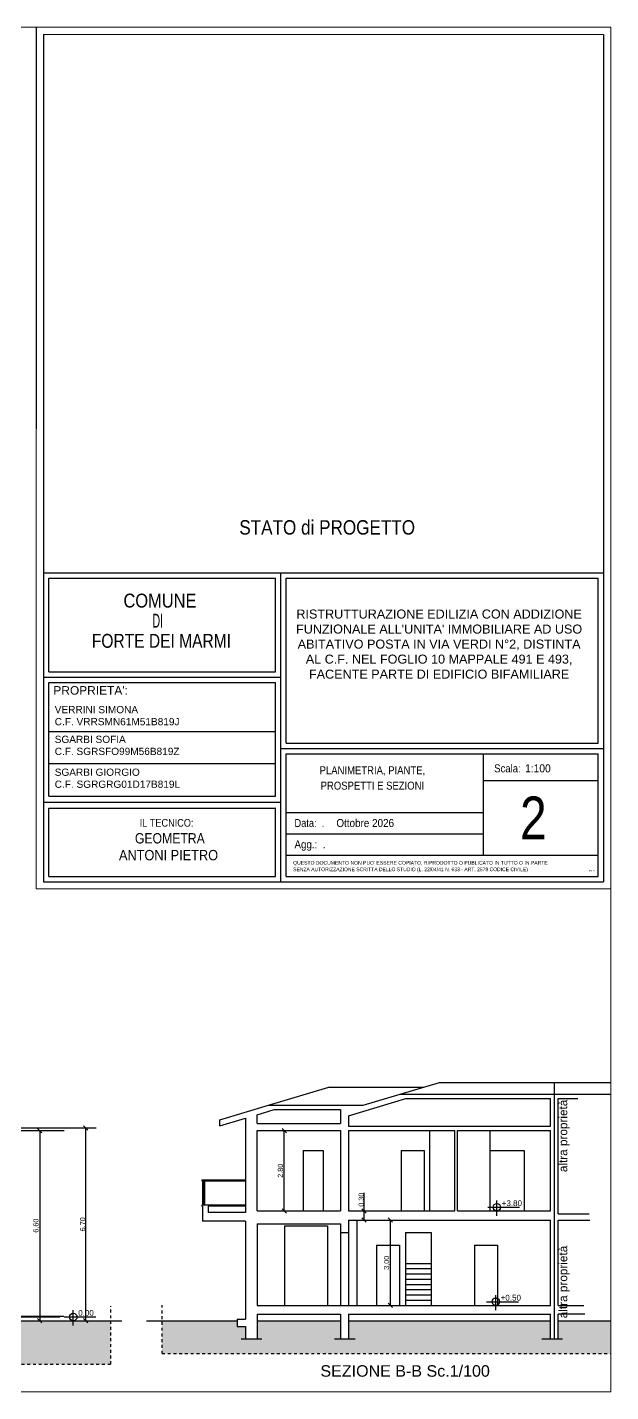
# Model space of a CAD drawing. Header units: millimetres. Extents: x 2002 to 2114, y 811 to 859.
# Drawn here: x 2093.72 to 2114.04, y 811.09 to 858.6 of the extents above; entities that cross this region are included whole.
import ezdxf
from ezdxf.enums import TextEntityAlignment as Align

# ---------------------------------------------------------------- set-up
doc = ezdxf.new("R2010")
doc.units = ezdxf.units.MM
doc.header["$LTSCALE"] = 0.04
doc.linetypes.add('JIS_02_1.2', pattern=[2.5, 1.25, -1.25])
for name, color, linetype in [('0-2', 1, 'Continuous'), ('0.3', 1, 'Continuous'), ('02', 1, 'Continuous'), ('ASSI-PIL', 6, 'Continuous')]:
    doc.layers.add(name, color=color, linetype=linetype)
doc.layers.add('0_Num_Penna__10', color=1, linetype='Continuous', lineweight=13)
doc.layers.add('CLINEA', color=4, linetype='Continuous', true_color=0x00ffff, plot=False, transparency=0.4)
doc.styles.get("Standard").update_dxf_attribs({"font": 'arial.ttf'})
doc.dimstyles.new('piee', dxfattribs={"dimtxt": 0.18, "dimasz": 0.15, "dimexe": 1.25, "dimexo": 0.625, "dimgap": 0.01, "dimtad": 1, "dimzin": 1, "dimtxsty": 'Standard', "dimblk": 'OBLIQUE', "dimcen": 2.5, "dimse1": 1, "dimse2": 1, "dimadec": 0, "dimazin": 0, "dimtfac": 1, "dimtmove": 0, "dimatfit": 3, "dimldrblk": 'OBLIQUE', "dimfxl": 1, "dimarcsym": 0})

# ---------------------------------------------------------------- blocks, each defined once
blk = doc.blocks.new('_Oblique')
at = {"color": 0, "linetype": 'ByBlock', "lineweight": -2}
blk.add_line((-0.5, -0.5), (0.5, 0.5), dxfattribs=at)
blk = doc.blocks.new('*D2165')
at = {"layer": 'ASSI-PIL', "color": 0, "lineweight": -2}
blk.add_line((2094.158, 820.187), (2094.158, 813.567), dxfattribs=at)
at = {"layer": 'Defpoints', "color": 0}
for p in [(2091.718, 820.187), (2086.878, 813.567), (2094.158, 813.567)]:
    blk.add_point(p, dxfattribs=at)
at = {"layer": 'ASSI-PIL', "color": 0, "lineweight": -2, "xscale": 0.15, "yscale": 0.15, "zscale": 0.15}
for p, rotation in [((2094.158, 820.187), 90), ((2094.158, 813.567), 270)]:
    blk.add_blockref('_Oblique', p, dxfattribs=dict(at, rotation=rotation))
at = {"layer": 'ASSI-PIL', "color": 0, "insert": (2094.04, 816.877), "char_height": 0.18, "attachment_point": 5, "rotation": 90}
blk.add_mtext('6,60', dxfattribs=at)
blk = doc.blocks.new('*D2170')
at = {"layer": 'ASSI-PIL', "color": 0, "lineweight": -2}
blk.add_line((2106.366, 814.097), (2106.366, 817.067), dxfattribs=at)
at = {"layer": 'Defpoints', "color": 0}
for p in [(2106.366, 817.067), (2108.286, 817.067), (2108.286, 814.097)]:
    blk.add_point(p, dxfattribs=at)
at = {"layer": 'ASSI-PIL', "color": 0, "lineweight": -2, "xscale": 0.15, "yscale": 0.15, "zscale": 0.15}
for p, rotation in [((2106.366, 817.067), 90), ((2106.366, 814.097), 270)]:
    blk.add_blockref('_Oblique', p, dxfattribs=dict(at, rotation=rotation))
at = {"layer": 'ASSI-PIL', "color": 0, "insert": (2106.248, 815.582), "char_height": 0.18, "attachment_point": 5, "rotation": 90}
blk.add_mtext('3,00', dxfattribs=at)
blk = doc.blocks.new('*D2171')
at = {"layer": 'ASSI-PIL', "color": 0, "lineweight": -2}
blk.add_line((2095.755, 820.281), (2095.755, 813.567), dxfattribs=at)
at = {"layer": 'Defpoints', "color": 0}
for p in [(2091.742, 820.281), (2095.755, 813.567), (2097.019, 813.567)]:
    blk.add_point(p, dxfattribs=at)
at = {"layer": 'ASSI-PIL', "color": 0, "lineweight": -2, "xscale": 0.15, "yscale": 0.15, "zscale": 0.15}
for p, rotation in [((2095.755, 820.281), 90), ((2095.755, 813.567), 270)]:
    blk.add_blockref('_Oblique', p, dxfattribs=dict(at, rotation=rotation))
at = {"layer": 'ASSI-PIL', "color": 0, "insert": (2095.653, 816.924), "char_height": 0.18, "attachment_point": 5, "rotation": 90}
blk.add_mtext('6.70', dxfattribs=at)
blk = doc.blocks.new('*D2205')
at = {"layer": 'ASSI-PIL', "color": 0, "lineweight": -2}
for p, q in [((2105.451, 817.387), (2105.451, 818.023)), ((2105.451, 817.067), (2105.451, 817.387))]:
    blk.add_line(p, q, dxfattribs=at)
at = {"layer": 'Defpoints', "color": 0}
for p in [(2104.906, 817.387), (2105.451, 817.387), (2104.906, 817.067)]:
    blk.add_point(p, dxfattribs=at)
at = {"layer": 'ASSI-PIL', "color": 0, "lineweight": -2, "xscale": 0.15, "yscale": 0.15, "zscale": 0.15}
for p, rotation in [((2105.451, 817.387), 90), ((2105.451, 817.067), 270)]:
    blk.add_blockref('_Oblique', p, dxfattribs=dict(at, rotation=rotation))
at = {"layer": 'ASSI-PIL', "color": 0, "insert": (2105.349, 817.78), "char_height": 0.18, "attachment_point": 5, "rotation": 90}
blk.add_mtext('0.30', dxfattribs=at)
blk = doc.blocks.new('*D2206')
at = {"layer": 'ASSI-PIL', "color": 0, "lineweight": -2}
blk.add_line((2102.671, 817.387), (2102.671, 820.187), dxfattribs=at)
at = {"layer": 'Defpoints', "color": 0}
for p in [(2102.671, 820.187), (2103.061, 820.187), (2103.061, 817.387)]:
    blk.add_point(p, dxfattribs=at)
at = {"layer": 'ASSI-PIL', "color": 0, "lineweight": -2, "xscale": 0.15, "yscale": 0.15, "zscale": 0.15}
for p, rotation in [((2102.671, 820.187), 90), ((2102.671, 817.387), 270)]:
    blk.add_blockref('_Oblique', p, dxfattribs=dict(at, rotation=rotation))
at = {"layer": 'ASSI-PIL', "color": 0, "insert": (2102.553, 818.787), "char_height": 0.18, "attachment_point": 5, "rotation": 90}
blk.add_mtext('2,80', dxfattribs=at)

msp = doc.modelspace()

# ---------------------------------------------------------------- hatches: boundary and pattern name
at = {"layer": '0_Num_Penna__10'}
h = msp.add_hatch(dxfattribs=at)
h.set_pattern_fill('EARTH', color=256, scale=0.04, angle=45, style=0)
h.set_pattern_definition([(45, (629.79745, -163.279), (0, 0.359210245), [0.254, -0.254]), (45, (629.7301, -163.21165), (0, 0.359210245), [0.254, -0.254]), (45, (629.66275, -163.1443), (0, 0.359210245), [0.254, -0.254]), (135, (629.66275, -163.0994), (-0.359210245, 4e-17), [0.254, -0.254]), (135, (629.7301, -163.03205), (-0.359210245, 4e-17), [0.254, -0.254]), (135, (629.79745, -162.9647), (-0.359210245, 4e-17), [0.254, -0.254])])
h.paths.add_polyline_path([(2096.627, 812.052), (2096.627, 813.567), (2091.742, 813.567), (2091.742, 812.937), (2091.462, 812.937), (2091.462, 813.567), (2084.302, 813.567), (2084.302, 813.267), (2083.002, 813.267), (2083.002, 812.937), (2082.722, 812.937), (2082.722, 813.567), (2075.724, 813.567), (2075.724, 812.052)])
h = msp.add_hatch(dxfattribs=at)
h.set_pattern_fill('EARTH', color=256, scale=0.04, angle=45, style=0)
h.set_pattern_definition([(45, (623.29856, -101.9275), (0, 0.359210245), [0.254, -0.254]), (45, (623.2312, -101.86016), (0, 0.359210245), [0.254, -0.254]), (45, (623.16386, -101.7928), (0, 0.359210245), [0.254, -0.254]), (135, (623.16386, -101.7479), (-0.359210245, 4e-17), [0.254, -0.254]), (135, (623.2312, -101.68055), (-0.359210245, 4e-17), [0.254, -0.254]), (135, (623.29856, -101.6132), (-0.359210245, 4e-17), [0.254, -0.254])])
h.paths.add_polyline_path([(2098.414, 812.421), (2114.037, 812.421), (2114.037, 813.567), (2112.206, 813.567), (2112.206, 812.937), (2111.946, 812.937), (2111.946, 813.567), (2104.906, 813.567), (2104.906, 812.937), (2104.626, 812.937), (2104.626, 813.567), (2101.726, 813.567), (2101.726, 812.937), (2101.326, 812.937), (2101.326, 813.367), (2101.026, 813.367), (2101.026, 813.567), (2098.414, 813.567)])

# ---------------------------------------------------------------- linework, layer by layer
for p, q in [((2105.422, 821.065), (2106.704, 821.449)), ((2106.704, 821.449), (2112.076, 821.449)), ((2100.426, 820.556), (2102.122, 821.065)), ((2102.122, 821.065), (2105.422, 821.065)), ((2104.906, 820.701), (2106.9, 821.299)), ((2106.9, 821.299), (2111.946, 821.299)), ((2111.946, 820.337), (2111.946, 821.299)), ((2100.426, 820.347), (2101.326, 820.617)), ((2100.426, 820.347), (2100.426, 820.556)), ((2101.326, 820.617), (2101.326, 817.337)), ((2101.726, 820.737), (2102.318, 820.915)), ((2101.726, 820.437), (2101.726, 820.737)), ((2102.318, 820.915), (2104.626, 820.915)), ((2104.626, 820.915), (2104.626, 820.437)), ((2104.906, 820.701), (2104.906, 820.337)), ((2101.726, 820.437), (2104.626, 820.437)), ((2101.726, 820.187), (2104.626, 820.187)), ((2101.726, 817.387), (2101.726, 820.187)), ((2104.626, 820.187), (2104.626, 817.387)), ((2104.906, 820.337), (2111.946, 820.337)), ((2104.906, 820.187), (2104.906, 817.387)), ((2104.906, 820.187), (2108.606, 820.187)), ((2108.606, 817.387), (2108.606, 820.187)), ((2108.706, 817.387), (2108.706, 820.187)), ((2108.706, 820.187), (2111.946, 820.187)), ((2111.946, 817.387), (2111.946, 820.187)), ((2099.796, 817.587), (2099.796, 817.557)), ((2100.056, 817.587), (2099.796, 817.587)), ((2099.826, 817.557), (2099.796, 817.557)), ((2099.826, 817.557), (2099.826, 817.037)), ((2100.026, 817.557), (2100.026, 817.337)), ((2100.056, 817.557), (2100.026, 817.557)), ((2101.326, 817.337), (2100.026, 817.337)), ((2100.056, 817.587), (2100.056, 817.557)), ((2101.726, 817.387), (2104.626, 817.387)), ((2104.906, 817.387), (2108.606, 817.387)), ((2108.706, 817.387), (2111.946, 817.387)), ((2101.326, 817.037), (2099.826, 817.037)), ((2101.326, 817.037), (2101.326, 813.617)), ((2101.726, 816.937), (2101.726, 814.097)), ((2101.726, 816.937), (2104.626, 816.937)), ((2104.626, 816.937), (2104.626, 816.637)), ((2104.906, 817.067), (2111.946, 817.067)), ((2104.906, 817.067), (2104.906, 816.637)), ((2111.946, 814.097), (2111.946, 817.067)), ((2104.626, 816.637), (2104.906, 816.637)), ((2101.726, 814.097), (2111.946, 814.097)), ((2091.742, 813.567), (2097.019, 813.567)), ((2097.871, 813.567), (2101.026, 813.567)), ((2101.026, 813.617), (2101.026, 813.367)), ((2101.026, 813.617), (2101.326, 813.617)), ((2101.026, 813.367), (2101.326, 813.367)), ((2101.326, 813.367), (2101.326, 812.937)), ((2101.726, 813.797), (2104.626, 813.797)), ((2101.726, 813.797), (2101.726, 812.937)), ((2101.726, 813.567), (2104.626, 813.567)), ((2104.626, 813.797), (2104.626, 812.937)), ((2104.906, 813.797), (2104.906, 812.937)), ((2104.906, 813.797), (2111.946, 813.797)), ((2104.906, 813.567), (2111.946, 813.567)), ((2111.946, 812.937), (2111.946, 813.797))]:
    msp.add_line(p, q)
at = {"layer": '0-2'}
for p, q in [((2094.287, 858.352), (2094.287, 828.852)), ((2113.787, 858.352), (2113.787, 828.852)), ((2094.287, 839.607), (2113.787, 839.607)), ((2094.287, 828.852), (2113.787, 828.852)), ((2109.827, 820.187), (2109.827, 817.387)), ((2103.326, 819.487), (2103.326, 817.387)), ((2103.326, 819.487), (2104.026, 819.487)), ((2104.026, 819.487), (2104.026, 817.387)), ((2106.736, 819.487), (2107.536, 819.487)), ((2106.736, 819.487), (2106.736, 817.387)), ((2107.536, 819.487), (2107.536, 817.387)), ((2109.827, 819.487), (2111.026, 819.487)), ((2111.026, 819.487), (2111.026, 817.387)), ((2099.796, 818.467), (2099.796, 818.437)), ((2099.796, 818.467), (2101.326, 818.467)), ((2099.796, 818.437), (2101.326, 818.437)), ((2099.826, 818.437), (2099.826, 817.587)), ((2099.883, 817.587), (2099.883, 818.437)), ((2099.908, 817.587), (2099.908, 818.437)), ((2101.326, 817.587), (2100.056, 817.587)), ((2101.326, 817.557), (2100.056, 817.557)), ((2102.676, 816.867), (2102.676, 814.097)), ((2102.676, 816.867), (2104.176, 816.867)), ((2104.176, 816.867), (2104.176, 814.097)), ((2105.206, 814.097), (2105.206, 817.067)), ((2104.626, 816.637), (2104.626, 814.097)), ((2104.906, 816.637), (2104.906, 814.097)), ((2106.886, 816.637), (2106.886, 814.097)), ((2107.786, 816.637), (2107.786, 814.097)), ((2105.886, 816.197), (2105.886, 814.097)), ((2105.886, 816.197), (2106.686, 816.197)), ((2106.686, 816.197), (2106.686, 814.097)), ((2109.296, 816.197), (2109.296, 814.097)), ((2109.296, 816.197), (2110.096, 816.197)), ((2110.096, 816.197), (2110.096, 814.097)), ((2106.886, 815.563), (2107.786, 815.563)), ((2106.886, 815.38), (2107.786, 815.38)), ((2106.886, 815.197), (2107.786, 815.197)), ((2106.886, 815.013), (2107.786, 815.013)), ((2106.886, 814.83), (2107.786, 814.83)), ((2106.886, 814.647), (2107.786, 814.647)), ((2106.886, 814.464), (2107.786, 814.464)), ((2106.886, 814.28), (2107.786, 814.28)), ((2092.042, 813.727), (2094.995, 813.727)), ((2092.042, 813.697), (2094.857, 813.697))]:
    msp.add_line(p, q, dxfattribs=at)
at = {"layer": '0-2', "linetype": 'Continuous'}
for p, q in [((2102.549, 828.852), (2102.549, 839.607)), ((2094.472, 839.421), (2102.363, 839.421)), ((2094.472, 836.159), (2094.472, 839.421)), ((2102.363, 836.159), (2102.363, 839.421)), ((2102.734, 839.421), (2113.601, 839.421)), ((2102.734, 833.681), (2102.734, 839.421)), ((2113.601, 833.681), (2113.601, 839.421)), ((2094.472, 836.159), (2102.363, 836.159)), ((2094.287, 835.974), (2102.549, 835.974)), ((2094.472, 835.788), (2102.363, 835.788)), ((2094.472, 831.831), (2094.472, 835.788)), ((2102.363, 831.831), (2102.363, 835.788)), ((2094.472, 834.078), (2102.363, 834.078)), ((2102.549, 833.495), (2113.787, 833.495)), ((2102.734, 833.681), (2113.601, 833.681)), ((2102.734, 833.309), (2113.601, 833.309)), ((2102.734, 829.038), (2102.734, 833.309)), ((2109.608, 829.781), (2109.608, 833.309)), ((2113.601, 829.038), (2113.601, 833.309)), ((2094.472, 832.973), (2102.363, 832.973)), ((2109.608, 832.381), (2113.601, 832.381)), ((2094.287, 831.62), (2102.549, 831.62)), ((2094.472, 831.831), (2102.363, 831.831)), ((2094.472, 831.409), (2102.358, 831.409)), ((2094.472, 829.038), (2094.472, 831.409)), ((2102.363, 829.038), (2102.363, 831.409)), ((2102.734, 831.266), (2109.608, 831.266)), ((2102.734, 830.523), (2109.608, 830.523)), ((2102.734, 829.781), (2113.601, 829.781)), ((2094.472, 829.038), (2102.363, 829.038)), ((2102.734, 829.038), (2113.601, 829.038))]:
    msp.add_line(p, q, dxfattribs=at)
at = {"layer": '0-2', "extrusion": (0, 0, -1)}
msp.add_line((2106.886, 816.637), (2107.786, 816.637), dxfattribs=at)
at = {"layer": '0-2', "linetype": 'Continuous'}
for centre, start, end in [((2094.477, 831.404), 90, 180), ((2102.358, 831.836), 270, 0), ((2102.358, 831.404), 0, 90)]:
    msp.add_arc(centre, 0.00476, start, end, dxfattribs=at)
at = {"layer": '0.3'}
msp.add_line((2094.037, 858.602), (2094.037, 844.624), dxfattribs=at)
at = {"layer": '02'}
for p, q in [((2102.122, 821.065), (2104.226, 821.696)), ((2104.226, 821.696), (2107.526, 821.696)), ((2106.704, 821.449), (2108.076, 821.861)), ((2108.076, 821.861), (2114.037, 821.861)), ((2112.076, 812.937), (2112.076, 821.861)), ((2112.076, 821.449), (2114.037, 821.449)), ((2112.206, 817.287), (2112.206, 821.299)), ((2112.206, 821.299), (2112.888, 821.299)), ((2112.206, 817.287), (2113.287, 817.287)), ((2112.206, 814.097), (2112.206, 817.067)), ((2112.206, 817.067), (2113.313, 817.067)), ((2112.206, 814.097), (2113.103, 814.097)), ((2112.206, 812.937), (2112.206, 813.797)), ((2113.139, 813.797), (2112.206, 813.797)), ((2112.206, 813.567), (2114.037, 813.567)), ((2101.173, 812.937), (2101.89, 812.937)), ((2104.421, 812.937), (2105.139, 812.937)), ((2111.636, 812.937), (2112.353, 812.937))]:
    msp.add_line(p, q, dxfattribs=at)
at = {"layer": '0_Num_Penna__10'}
for p, q in [((2002.034, 858.602), (2114.037, 858.602)), ((2094.037, 858.602), (2094.037, 828.602)), ((2114.037, 858.602), (2114.037, 811.093)), ((2094.287, 858.352), (2113.787, 858.352)), ((2094.037, 846.461), (2094.037, 828.602)), ((2094.037, 828.602), (2114.037, 828.602)), ((2114.037, 811.093), (2002.034, 811.093))]:
    msp.add_line(p, q, dxfattribs=at)
at = {"layer": 'ASSI-PIL'}
for p, q in [((2091.462, 820.187), (2095.007, 820.187)), ((2091.742, 820.281), (2096.118, 820.281)), ((2110.071, 817.223), (2110.071, 817.749)), ((2109.753, 817.516), (2110.86, 817.516)), ((2110.034, 813.933), (2110.034, 814.459)), ((2095.325, 813.403), (2095.325, 813.929)), ((2109.717, 814.226), (2110.824, 814.226)), ((2095.008, 813.696), (2096.115, 813.696))]:
    msp.add_line(p, q, dxfattribs=at)
at = {"layer": 'ASSI-PIL', "linetype": 'JIS_02_1.2'}
for p, q in [((2096.627, 812.052), (2096.627, 814.069)), ((2098.414, 812.421), (2098.414, 814.104)), ((2098.414, 812.421), (2114.037, 812.421)), ((2075.724, 812.052), (2096.627, 812.052))]:
    msp.add_line(p, q, dxfattribs=at)
at = {"layer": 'ASSI-PIL'}
for centre in [(2110.071, 817.516), (2110.034, 814.226), (2095.325, 813.696)]:
    msp.add_circle(centre, 0.129, dxfattribs=at)
at = {"layer": 'CLINEA'}
msp.add_line((2107.736, 817.387), (2107.736, 820.187), dxfattribs=at)

# ---------------------------------------------------------------- texts
at = {"layer": '0-2', "width": 0.850083}
for s, height, p in [('STATO di PROGETTO', 0.50143, (2104.165, 841.189)), ('PLANIMETRIA, PIANTE,', 0.27857, (2105.739, 832.731)), ('PROSPETTI E SEZIONI', 0.27857, (2105.739, 832.196))]:
    msp.add_text(s, height=height, dxfattribs=at).set_placement(p, align=Align.MIDDLE_CENTER)
at = {"layer": '0-2'}
for s, height, width, p in [('COMUNE', 0.4829, 0.847958, (2097.072, 838.398)), ('DI', 0.4829, 0.546557, (2098.081, 837.698)), ('FORTE DEI MARMI', 0.48286, 0.803329, (2095.971, 836.997)), ('Scala:', 0.2786, 0.852181, (2109.979, 832.659)), (' 1:100 ', 0.2786, 0.918416, (2110.955, 832.659)), ('2', 1.486, 0.803329, (2110.88, 830.331)), ('IL TECNICO:', 0.27027, 0.842608, (2097.636, 830.766)), ('Data:  .', 0.2786, 0.827831, (2103.027, 830.756)), ('Ottobre 2026', 0.27857, 0.88419, (2104.485, 830.756)), ('GEOMETRA', 0.3604, 0.844268, (2097.471, 830.183)), ('Agg.:  .', 0.2786, 0.874228, (2103.027, 830.013)), ('ANTONI PIETRO', 0.36036, 0.881291, (2096.916, 829.597)), ('.', 0.371, 0.013907, (2111.604, 829.781))]:
    msp.add_text(s, height=height, dxfattribs=dict(at, width=width)).set_placement(p)
msp.add_text("PROPRIETA':", height=0.29714, dxfattribs=at).set_placement((2094.632, 835.364))
for s, height, width, p in [("QUESTO DOCUMENTO NON PUO' ESSERE COPIATO, RIPRODOTTO O PUBLICATO IN TUTTO O IN PARTE", 0.12802, 0.900821, (2102.98, 829.511)), ('SENZA AUTORIZZAZIONE SCRITTA DELLO STUDIO (L. 22/04/41 N. 633 - ART. 2578 CODICE CIVILE)', 0.12802, 0.890982, (2102.98, 829.281)), ('PL B', 0.064, 0.831423, (2113.285, 829.228))]:
    msp.add_text(s, height=height, dxfattribs=dict(at, width=width)).set_placement(p, align=Align.MIDDLE_LEFT)
at = {"layer": '0-2', "attachment_point": 1}
for s, insert, char_height, width in [("\\pxqc;RISTRUTTURAZIONE EDILIZIA CON ADDIZIONE FUNZIONALE ALL'UNITA' IMMOBILIARE AD USO ABITATIVO POSTA IN VIA VERDI N°2, DISTINTA AL C.F. NEL FOGLIO 10 MAPPALE 491 E 493, FACENTE PARTE DI EDIFICIO BIFAMILIARE", (2102.94, 838.329), 0.3139, 10.2445), ('\\pxql;VERRINI SIMONA\\P\\pxa0.41667,b0.41667,q*;C.F. {\\f@Arial Unicode MS|b0|i0|c0|p34;VRRSMN61M51B819J}', (2094.678, 834.969), 0.2511, 8.44362), ('\\pxql;SGARBI SOFIA\\P\\pxa0.41667,b0.41667,q*;C.F. SGRSFO99M56B819Z', (2094.678, 833.934), 0.2511, 8.44362), ('\\pxql;SGARBI GIORGIO \\P\\pxa0.41667,b0.41667,q*;C.F. SGRGRG01D17B819L', (2094.678, 832.79), 0.2511, 8.44362)]:
    msp.add_mtext(s, dxfattribs=dict(at, insert=insert, char_height=char_height, width=width))
at = {"layer": '0_Num_Penna__10'}
for p in [(2112.523, 818.74), (2112.523, 813.653)]:
    msp.add_text('altra proprietà', height=0.2925, rotation=90, dxfattribs=at).set_placement(p)
at = {"layer": 'ASSI-PIL', "attachment_point": 1}
for s, insert, char_height, width in [('+3.80', (2110.242, 817.757), 0.2, 2.81611), ('+0.50', (2110.205, 814.467), 0.2, 2.81611), ('0.00', (2095.496, 813.937), 0.2, 2.81611), ('SEZIONE B-B Sc.1/100', (2103.929, 812.016), 0.4, 12.80526)]:
    msp.add_mtext(s, dxfattribs=dict(at, insert=insert, char_height=char_height, width=width))

# ---------------------------------------------------------------- dimensions: what is measured, and where the dimension line sits
at = {"layer": 'ASSI-PIL'}
for base, p1, p2, text, picture, middle in [((2094.158, 813.567), (2091.718, 820.187), (2086.878, 813.567), '6,60', '*D2165', (2094.04, 816.877)), ((2095.755, 813.567), (2091.742, 820.281), (2097.019, 813.567), '6.70', '*D2171', (2095.653, 816.924)), ((2106.366, 817.067), (2108.286, 814.097), (2108.286, 817.067), '3,00', '*D2170', (2106.248, 815.582))]:
    dim = msp.add_linear_dim(base=base, p1=p1, p2=p2, angle=90, text=text, dimstyle='piee', dxfattribs=at)
    dim.commit()
    dim.dimension.update_dxf_attribs({"geometry": picture, "text_midpoint": middle})
dim = msp.add_linear_dim(base=(2102.671, 820.187), p1=(2103.061, 817.387), p2=(2103.061, 820.187), angle=90, dimstyle='piee', dxfattribs=at)
dim.commit()
dim.dimension.update_dxf_attribs({"geometry": '*D2206', "text_midpoint": (2102.553, 818.787)})
dim = msp.add_linear_dim(base=(2105.451, 817.387), p1=(2104.906, 817.067), p2=(2104.906, 817.387), angle=90, text='0.30', dimstyle='piee', override={"dimtxt": 0.18, "dimtxsty": 'Standard', "dimtfill": 0}, dxfattribs=at)
dim.commit()
dim.dimension.update_dxf_attribs({"geometry": '*D2205', "text_midpoint": (2105.349, 817.78)})

doc.saveas('drawing.dxf')
